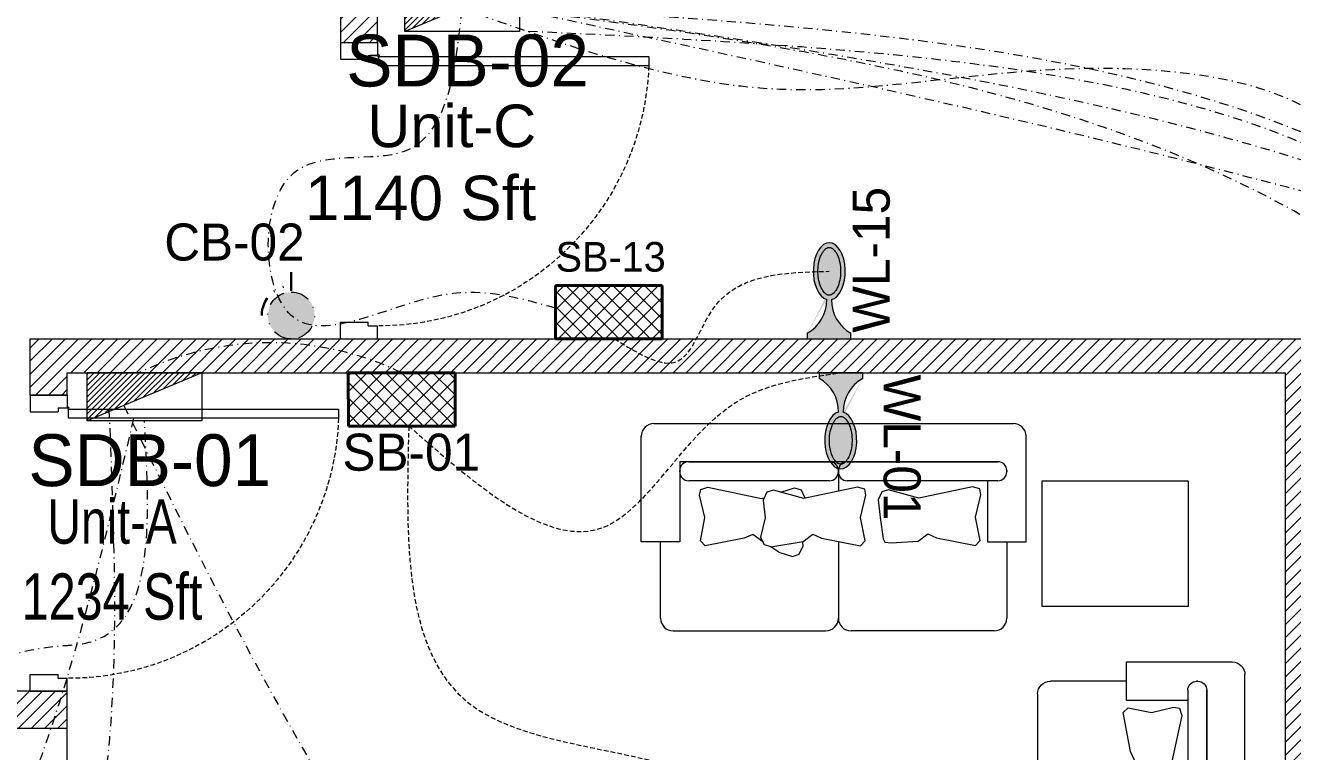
# Model space of a CAD drawing. Header units: inches. Extents: x 109699 to 44449955, y -10987 to 15824140.
# Drawn here: x 197597.2 to 197768.4, y -3867.6 to -3769.5 of the extents above; entities that cross this region are included whole.
import ezdxf

# ---------------------------------------------------------------- set-up
doc = ezdxf.new("R2010")
doc.units = ezdxf.units.IN
doc.header["$LTSCALE"] = 5
doc.header["$MEASUREMENT"] = 0
for name, pattern in [('DASHDOT', [1, 0.5, -0.25, 0, -0.25]), ('DASHED2', [0.375, 0.25, -0.125]), ('DIVIDE', [1.25, 0.5, -0.25, 0, -0.25, 0, -0.25]), ('HIDDEN', [0.375, 0.25, -0.125])]:
    doc.linetypes.add(name, pattern=pattern)
doc.layers.get('0').update_dxf_attribs({"color": 123})
for name, color, linetype, lineweight in [('@NORMAL', 7, 'Continuous', 5), ('door', 8, 'Continuous', 9), ('E-Con-Point', 5, 'DASHED2', 13), ('E-SB-Switch-Board', 106, 'Continuous', 18), ('E-Sub-Distrubtion board', 3, 'Continuous', 13), ('E-TP', 11, 'DIVIDE', 18), ('E-WL-Wall-Light', 232, 'Continuous', 15), ('ha', 252, 'Continuous', 5), ('SB', 1, 'DASHDOT', 20), ('WALL-1', 8, 'Continuous', 9), ('wll 01', 7, 'Continuous', 9)]:
    doc.layers.add(name, color=color, linetype=linetype, lineweight=lineweight)
doc.layers.add('FURNITUR', color=7, linetype='Continuous', lineweight=5, true_color=0xe8e8e8)
doc.layers.add('T', color=8, linetype='Continuous')
doc.styles.get("Standard").update_dxf_attribs({"font": 'times.ttf'})
doc.styles.add('style2', font='ARIALN.TTF', dxfattribs={"width": 0.75, "height": 3})
doc.styles.add('TEXT-3', font='arial.ttf')
doc.linetypes.add('ZIGZAG', pattern='A,0.0001,-0.2,[131,ltypeshp.shx,S=0.2,R=0,X=-0.2,Y=0],-0.4,[131,ltypeshp.shx,S=0.2,R=180,X=0.2,Y=0],-0.2', length=0.8001)

# ---------------------------------------------------------------- blocks, each defined once
blk = doc.blocks.new('Door-40')
at = {"layer": 'door', "ltscale": 0.5}
for p, q in [((0, 40), (5, 40)), ((0, 40), (0, 37.75)), ((5, 40), (5, 38.24999999999636)), ((0, 37.75), (3.75, 37.75000000000364)), ((3.75, 38.24999999999636), (3.75, 37.75000000000364)), ((3.75, 38.24999999999636), (5, 38.24999999999636)), ((0, 0), (0, 2.25)), ((0, 2.25), (3.75, 2.249999999996362)), ((3.75, 1.750000000003638), (3.75, 2.249999999996362)), ((3.75, 1.750000000003638), (5, 1.750000000003638)), ((4.010000000002037, 1.760000000002037), (4.010000000002037, 1.75)), ((5.010000000002037, 1.760000000002037), (4.010000000002037, 1.760000000002037)), ((5, 1.750000000003638), (5.010400642058812, 1.750000000007276)), ((5, 0), (5, 1.750000000003638)), ((5.135000000002037, 2.913192669428099), (5.145000000004075, 2.913192669428099)), ((5.135000000002037, 1.885000000002037), (5.135000000002037, 2.913192669428099)), ((5.145000000004075, 1.895000000000437), (5.145000000004075, 1.884599357945262)), ((0, 0), (5, 0)), ((0, 0), (5, 0))]:
    blk.add_line(p, q, dxfattribs=at)
blk.add_lwpolyline([(41.625, 3.145000000000437), (5.145000000004075, 3.145000000000437), (5.145000000004075, 1.895000000000437), (41.625, 1.895000000000437)], close=True, dxfattribs=at)
blk.add_circle((5.135000000002037, 1.760000000002037), 0.1249999999999983, dxfattribs=at)
at = {"layer": 'door', "linetype": 'HIDDEN', "ltscale": 0.5}
blk.add_arc((5.156161382139544, 1.755015969829401), 36.49531813451388, 2.182731632980644, 90.24516611661387, dxfattribs=at)
blk = doc.blocks.new('A$C677D3EAC')
at = {"layer": 'FURNITUR'}
for p, q in [((12.00479866045498, 51.95316647657546), (26.27257498371182, 51.95316647657546)), ((12.00479866045498, 46.7545977087857), (12.00479866045498, 51.95316647657546)), ((27.98757498370105, 50.23816647657532), (27.98757498370833, 1.714991515273141)), ((1.714798660454107, 49.35388209268422), (12.00479866045498, 49.35388209268422)), ((-0.0002013395424000919, 47.63888209268407), (-0.0002013395424000919, 27.05888209268414)), ((22.84257498371153, 46.7545977087857), (12.00479866045498, 46.7545977087857)), ((21.47057498371578, 46.7545977087857), (21.64207498370524, 46.7545977087857)), ((22.84257498370425, 3.799775899162796), (22.84257498370425, 46.7545977087857)), ((20.27007498366584, 26.54438209267664), (20.27007498370949, 45.55409770878578)), ((22.84257498371153, 45.55409770878578), (22.8425749836606, 26.54438209267664)), ((11.49008981315274, 43.32827631189775), (12.16517933704745, 43.96611358265636)), ((12.5027240989948, 38.07549475087126), (11.49008981315274, 43.32827631189775)), ((12.16517933704745, 43.96611358265636), (15.31559601729532, 43.36579608827378)), ((15.31559601729532, 43.36579608827378), (18.31599273014581, 44.07867291178536)), ((19.40363667030761, 42.95307747577226), (17.86593348672614, 35.7117434773545)), ((18.31599273014581, 44.07867291178536), (19.10359739428532, 43.92859380628033)), ((19.10359739428532, 43.92859380628033), (19.40363667030761, 42.95307747577226)), ((13.02779365549941, 36.91237953848213), (12.5027240989948, 38.07549475087126)), ((12.05266419680993, 35.5991841482255), (13.02779365549941, 36.91237953848213)), ((10.63983892452234, 33.38899892960671), (11.33031025100354, 34.46060119444883)), ((11.33031025100354, 34.46060119444883), (11.61261941229895, 35.30786455647831)), ((11.33031025100354, 34.46060119444883), (12.05985271719692, 30.10290950415674)), ((11.61261941229895, 35.30786455647831), (12.66275786653569, 35.83314249810883)), ((12.00544753944268, 35.43314440848462), (12.05266419680993, 35.5991841482255)), ((15.24777488336258, 35.24313066369177), (12.66275786653569, 35.83314249810883)), ((17.65718828754325, 35.51486969230791), (15.24777488336258, 35.24313066369177)), ((18.70732674178726, 34.98959175067739), (17.65718828754325, 35.51486969230791)), ((17.86593348672614, 35.7117434773545), (17.97569034616026, 35.37952664570821)), ((19.00736667657475, 34.08911497292229), (18.70732674178726, 34.98959175067739)), ((10.63983892452234, 33.38899892960671), (10.03458546302863, 31.55699145095787)), ((17.87312200711312, 29.99035017502774), (19.00736667657475, 34.08911497292229)), ((18.72337355450145, 33.1164066199799), (19.32862701599515, 31.28439914133105)), ((10.03458546302863, 31.55699145095787), (10.3346253978234, 30.65651467320276)), ((19.32862701599515, 31.28439914133105), (19.02858708120039, 30.38392236357595)), ((10.3346253978234, 30.65651467320276), (11.38476385206013, 30.13123673157224)), ((12.04650223874341, 30.18265437400623), (11.38476385206013, 30.13123673157224)), ((12.05985271719692, 30.10290950415674), (13.0349821758864, 28.78971411390012)), ((19.4108251906946, 22.74901617660998), (17.87312200711312, 29.99035017502774)), ((17.97844862696365, 29.85864442194543), (17.89591218490386, 29.87674181101283)), ((19.02858708120039, 30.38392236357595), (17.97844862696365, 29.85864442194543)), ((12.50991261938179, 27.62659890151099), (11.49727833353245, 22.3738173404854)), ((13.0349821758864, 28.78971411390012), (12.50991261938179, 27.62659890151099)), ((12.06984914469649, 25.34388209268036), (1.714798660454107, 25.34388209268491)), ((21.47057498365757, 25.34388209267672), (18.85980329597078, 25.34388209267763)), ((20.27007498370949, 3.79977589916416), (20.27007498372404, 24.1433820926768)), ((21.47057498373033, 25.34388209267672), (21.64207498372707, 25.34388209267672)), ((21.64207498366159, 25.34388209267672), (21.47057498366485, 25.34388209267672)), ((22.84257498372608, 24.1433820926768), (22.84257498370425, 3.79977589916416)), ((-0.0002013395424000919, 4.314275899168024), (-0.0002013395424000919, 23.62888209268476)), ((11.49727833353245, 22.3738173404854), (12.17236785743444, 21.73598006972588)), ((12.17236785743444, 21.73598006972588), (15.32278453768231, 22.33629756410846)), ((15.32278453768231, 22.33629756410846), (18.3231812505328, 21.62342074059688)), ((19.11078591466503, 21.77349984610191), (19.4108251906946, 22.74901617660998)), ((18.3231812505328, 21.62342074059688), (19.11078591466503, 21.77349984610191)), ((11.98386482938076, 19.06232831278612), (11.87135034790845, 18.19937131140705)), ((12.43392473156564, 19.28744697104412), (11.98386482938076, 19.06232831278612)), ((15.28969182424771, 19.71016240346398), (12.43392473156564, 19.28744697104412)), ((17.69910522842838, 19.98190143208012), (15.28969182424771, 19.71016240346398)), ((18.74924368267239, 19.4566234904496), (17.69910522842838, 19.98190143208012)), ((19.04928361745988, 18.5561467126945), (18.74924368267239, 19.4566234904496)), ((11.87135034790845, 18.19937131140705), (12.10176965808205, 14.56994124392895)), ((17.91503894799826, 14.45738191479995), (19.04928361745988, 18.5561467126945)), ((12.10176965808205, 14.56994124392895), (13.07689911677153, 13.25674585367233)), ((19.45274213157973, 7.216047916382195), (17.91503894799826, 14.45738191479995)), ((12.55182956026692, 12.0936306412832), (11.53919527441758, 6.840849080256703)), ((13.07689911677153, 13.25674585367233), (12.55182956026692, 12.0936306412832)), ((19.15270285555744, 6.240531585874123), (19.45274213157973, 7.216047916382195)), ((11.53919527441758, 6.840849080256703), (12.21428479831957, 6.203011809498093)), ((20.27007498370949, 5.198560283064126), (12.00479866045498, 5.198560283062761)), ((12.00479866045498, 5.198560283062761), (12.00479866045498, -8.484727004542947e-06)), ((12.21428479831957, 6.203011809498093), (15.36470147856744, 6.803329303880673)), ((15.36470147856744, 6.803329303880673), (18.36509819141793, 6.090452480368185)), ((18.36509819141793, 6.090452480368185), (19.15270285555744, 6.240531585874123)), ((12.00479866045498, 2.599275899167878), (1.714798660446831, 2.599275899171516)), ((21.64207498370524, 2.59927589916424), (21.47057498370123, 2.59927589916424)), ((21.47057498370123, 2.59927589916424), (21.64207498369797, 2.59927589916424)), ((12.00479866045498, -8.484727004542947e-06), (26.27257498371182, -8.484727004542947e-06))]:
    blk.add_line(p, q, dxfattribs=at)
for centre, radius, start, end in [((26.27257498370454, 50.23816647657532), 1.715, 0, 90), ((1.714798660454107, 47.63888209268407), 1.715, 90, 180), ((21.47057498371578, 45.55409770878532), 1.200500000000829, 90, 179.9999999999739), ((21.64207498371252, 45.55409770878578), 1.20049999999992, 0, 90), ((1.714798660454107, 27.05888209268414), 1.715, 180, 270), ((21.47057498366485, 26.5443820926771), 1.200500000000375, 180.0000000000261, 270), ((21.64207498366159, 26.54438209267664), 1.20049999999901, 270, 0), ((1.714798660454107, 23.62888209268476), 1.715, 90, 180), ((21.47057498373033, 24.14338209267726), 1.20049999999901, 90, 180.0000000000261), ((21.64207498372707, 24.14338209267726), 1.200499999999465, 359.999999999974, 90), ((1.714798660446831, 4.314275899171662), 1.715, 180, 270), ((21.47057498370123, 3.799775899163706), 1.200499999999465, 179.9999999999739, 270), ((21.64207498370524, 3.79977589916416), 1.20049999999992, 270, 0), ((26.27257498371182, 1.714991515273141), 1.715, 270, 0)]:
    blk.add_arc(centre, radius, start, end, dxfattribs=at)
blk = doc.blocks.new('*X78')
at = {"color": 0}
for p, q in [((10772.52612508523, 16968.54929523236), (10785.26253456552, 16981.28570471264)), ((10774.2938920382, 16968.54929523236), (10788.301575612, 16982.55697880615)), ((10776.06165899117, 16968.54929523236), (10790.67375511737, 16983.16139135856)), ((10777.82942594413, 16968.54929523236), (10790.67375511737, 16981.39362440559)), ((10767.22282422634, 16968.54929523236), (10776.14541142608, 16977.4718824321)), ((10768.9905911793, 16968.54929523236), (10779.18445247256, 16978.74315652561)), ((10770.75835813227, 16968.54929523236), (10782.22349351904, 16980.01443061913)), ((10779.5971928971, 16968.54929523236), (10790.67375511737, 16979.62585745263)), ((10781.36495985007, 16968.54929523236), (10790.67375511737, 16977.85809049966)), ((10761.91952336744, 16968.54929523236), (10767.02828828663, 16973.65806015156)), ((10763.6872903204, 16968.54929523236), (10770.06732933311, 16974.92933424507)), ((10765.45505727337, 16968.54929523236), (10773.1063703796, 16976.20060833858)), ((10783.13272680303, 16968.54929523236), (10790.67375511737, 16976.09032354669)), ((10784.900493756, 16968.54929523236), (10790.67375511737, 16974.32255659372)), ((10786.66826070897, 16968.54929523236), (10790.67375511737, 16972.55478964076)), ((10754.84845555557, 16968.54929523236), (10754.87212410071, 16968.5729637775)), ((10756.61622250854, 16968.54929523236), (10757.91116514719, 16969.84423787101)), ((10758.3839894615, 16968.54929523236), (10760.95020619367, 16971.11551196453)), ((10760.15175641447, 16968.54929523236), (10763.98924724015, 16972.38678605804)), ((10788.43602766193, 16968.54929523236), (10790.67375511737, 16970.78702268779)), ((10790.2037946149, 16968.54929523236), (10790.67375511737, 16969.01925573483))]:
    blk.add_line(p, q, dxfattribs=at)
blk = doc.blocks.new('SDB')
for p, q in [((-1.818989403545856e-12, -7.500000000003638), (17.92910589847634, 0)), ((-1.818989403545856e-12, -7.500000000003638), (0, 0)), ((0, 0), (17.92910589847634, 0)), ((17.92910589847634, 0), (17.92910589847634, -7.500000000003638)), ((-1.818989403545856e-12, -7.500000000003638), (17.92910589847634, -7.500000000003638))]:
    blk.add_line(p, q)
at = {"xscale": 0.5, "yscale": 0.5, "zscale": 0.5}
blk.add_blockref('*X78', (-5377.407771660207, -8491.774647616183), dxfattribs=at)
blk = doc.blocks.new('A$C4DCB0E22')
h = blk.add_hatch()
h.set_pattern_fill('ANSI37', color=256, scale=15, angle=90.05046403147966, style=0)
h.set_pattern_definition([(135.0504640314797, (0, 0), (-1.324656962164393, -1.326992438783809), []), (225.0504640314796, (0, 0), (1.326992438783809, -1.324656962164393), [])])
h.paths.add_polyline_path([(0.0158499618895469, -4.176303718850249e-06), (-3.779117417224143e-06, 17.9999888419976), (8.999992730033242, 18.00791571250107), (9.015846471040199, 0.007922694199763214)])
at = {"lineweight": 40}
for p, q in [((-3.779117417224143e-06, 17.9999888419976), (8.999992730033242, 18.00791571250107)), ((0.0158499618895469, -4.176303718850249e-06), (-3.779117417224143e-06, 17.9999888419976)), ((9.015846471040199, 0.007922694199763214), (8.999992730033242, 18.00791571250107)), ((0.0158499618895469, -4.176303718850249e-06), (9.015846471040199, 0.007922694199763214))]:
    blk.add_line(p, q, dxfattribs=at)
blk = doc.blocks.new('E-W-LIGHT')
at = {"linetype": 'ByBlock', "ltscale": 0.5}
h = blk.add_hatch(color=256, dxfattribs=at)
h.dxf.hatch_style = 1
h.set_gradient(color1=(255, 255, 255), color2=(255, 255, 0), name='CYLINDER')
edge = h.paths.add_edge_path()
edge.add_spline(control_points=[(-96.71110423948552, 1.235367220396483), (-96.8976251288622, 1.235367220396483), (-97.08530367817384, 1.204590695443009), (-97.49532330615068, 1.060408411101338), (-97.71769888777162, 0.9452617532663472), (-98.18859363857634, 0.6007580769133996), (-98.4360601757027, 0.3712016227401077), (-98.9274233233457, -0.2076466389563343), (-99.17095937526851, -0.5565722783421756), (-99.79256403547286, -1.649000525487912), (-100.1403411294208, -2.496475964584042), (-100.6655547252501, -4.389078901701514), (-100.8435119435345, -5.433326140728264), (-100.996858843053, -7.577941591604359), (-100.9723680002039, -8.677864733885961), (-100.7253955626443, -10.7881619923927), (-100.5027117058065, -11.79805679996582), (-99.90205506231798, -13.59089832466863), (-99.52349327352754, -14.37265162368595), (-98.79708591162027, -15.46144462183512), (-98.46289770719719, -15.83531695936959), (-97.82402795464219, -16.37320808014224), (-97.52292902289115, -16.53708124557815), (-97.0332651008719, -16.69867335386745), (-96.83300356165012, -16.72444707740215), (-96.42760539585558, -16.70413243760904), (-96.21918910161975, -16.65733367471884), (-95.75858057275782, -16.45705756399432), (-95.50712660475898, -16.30138572900886), (-94.98330090317799, -15.85001415615693), (-94.71221849052682, -15.55449414506236), (-94.18744122004225, -14.82684639582039), (-93.93399672563008, -14.39521060388152), (-93.32240182252819, -13.09860869282319), (-93.0057716383552, -12.13470487732181), (-92.57508722519842, -10.03980369670334), (-92.46055768618565, -8.90959698224412), (-92.45565766659526, -6.646794607945969), (-92.56528275998282, -5.514732191470296), (-92.98715107886524, -3.412587944823316), (-93.29985699109132, -2.443281268231641), (-93.99092435031811, -0.9549615958549695), (-94.34810290115182, -0.3877643056552464), (-95.07582621573985, 0.4836147841888085), (-95.44374809115733, 0.7854262440646148), (-96.01798165069457, 1.105607693885873), (-96.24029005175481, 1.180327462172805), (-96.53763867025813, 1.228459302029147), (-96.62438560181026, 1.235367220396483), (-96.71110423948552, 1.235367220396483)], knot_values=[0, 0, 0, 0, 0.194197829587449, 0.194197829587449, 0.388395659174898, 0.388395659174898, 0.582593488762347, 0.582593488762347, 0.776791318349796, 0.776791318349796, 1.110216687407361, 1.110216687407361, 1.443642056464925, 1.443642056464925, 1.77706742552249, 1.77706742552249, 2.110492794580054, 2.110492794580054, 2.443918163637619, 2.443918163637619, 2.701496175378678, 2.701496175378678, 2.959074187119738, 2.959074187119738, 3.169612053741, 3.169612053741, 3.380149920362263, 3.380149920362263, 3.590687786983526, 3.590687786983526, 3.801225653604789, 3.801225653604789, 4.011763520226051, 4.011763520226051, 4.360140390670959, 4.360140390670959, 4.708517261115867, 4.708517261115867, 5.056894131560775, 5.056894131560775, 5.405271002005684, 5.405271002005684, 5.69307956715584, 5.69307956715584, 5.980888132305996, 5.980888132305996, 6.192897451070847, 6.192897451070847, 6.283185307179586, 6.283185307179586, 6.283185307179586, 6.283185307179586], degree=3, periodic=0)
at = {"layer": 'E-WL-Wall-Light', "linetype": 'ByBlock', "ltscale": 0.5}
h = blk.add_hatch(color=256, dxfattribs=at)
h.dxf.hatch_style = 1
edge = h.paths.add_edge_path()
edge.add_ellipse((-96.71110423948552, -7.740473765769313), major_axis=(0, 10.71660606041263), ratio=0.559300439547623, start_angle=187.7376784571124, end_angle=531.0374031504149)
edge.add_arc((-112.001170541625, -18.46997501720373), 14.35701343791298, -60.53601194170483, 0.5736542653427819, ccw=False)
edge.add_line((-104.9392941575301, -30.97012448799713), (-104.939294157532, -33.06572841662167))
edge.add_line((-104.939294157532, -33.06572841662167), (-88.60969415754215, -33.06572841666017))
edge.add_line((-88.60969415754215, -33.06572841666017), (-88.60969415754002, -30.97012448799946))
edge.add_arc((-81.54781777344922, -18.46997501720374), 14.35701343791298, 179.559619270027, 240.5360119417236, ccw=False)
edge = h.paths.add_edge_path(flags=16)
edge.add_spline(control_points=[(-96.71110423948552, 1.235367220396483), (-96.8976251288622, 1.235367220396483), (-97.08530367817384, 1.204590695443009), (-97.49532330615068, 1.060408411101338), (-97.71769888777162, 0.9452617532663472), (-98.18859363857634, 0.6007580769133996), (-98.4360601757027, 0.3712016227401077), (-98.9274233233457, -0.2076466389563343), (-99.17095937526851, -0.5565722783421756), (-99.79256403547286, -1.649000525487912), (-100.1403411294208, -2.496475964584042), (-100.6655547252501, -4.389078901701514), (-100.8435119435345, -5.433326140728264), (-100.996858843053, -7.577941591604359), (-100.9723680002039, -8.677864733885961), (-100.7253955626443, -10.7881619923927), (-100.5027117058065, -11.79805679996582), (-99.90205506231798, -13.59089832466863), (-99.52349327352754, -14.37265162368595), (-98.79708591162027, -15.46144462183512), (-98.46289770719719, -15.83531695936959), (-97.82402795464219, -16.37320808014224), (-97.52292902289115, -16.53708124557815), (-97.0332651008719, -16.69867335386745), (-96.83300356165012, -16.72444707740215), (-96.42760539585558, -16.70413243760904), (-96.21918910161975, -16.65733367471884), (-95.75858057275782, -16.45705756399432), (-95.50712660475898, -16.30138572900886), (-94.98330090317799, -15.85001415615693), (-94.71221849052682, -15.55449414506236), (-94.18744122004225, -14.82684639582039), (-93.93399672563008, -14.39521060388152), (-93.32240182252819, -13.09860869282319), (-93.0057716383552, -12.13470487732181), (-92.57508722519842, -10.03980369670334), (-92.46055768618565, -8.90959698224412), (-92.45565766659526, -6.646794607945969), (-92.56528275998282, -5.514732191470296), (-92.98715107886524, -3.412587944823316), (-93.29985699109132, -2.443281268231641), (-93.99092435031811, -0.9549615958549695), (-94.34810290115182, -0.3877643056552464), (-95.07582621573985, 0.4836147841888085), (-95.44374809115733, 0.7854262440646148), (-96.01798165069457, 1.105607693885873), (-96.24029005175481, 1.180327462172805), (-96.53763867025813, 1.228459302029147), (-96.62438560181026, 1.235367220396483), (-96.71110423948552, 1.235367220396483)], knot_values=[0, 0, 0, 0, 0.194197829587449, 0.194197829587449, 0.388395659174898, 0.388395659174898, 0.582593488762347, 0.582593488762347, 0.776791318349796, 0.776791318349796, 1.110216687407361, 1.110216687407361, 1.443642056464925, 1.443642056464925, 1.77706742552249, 1.77706742552249, 2.110492794580054, 2.110492794580054, 2.443918163637619, 2.443918163637619, 2.701496175378678, 2.701496175378678, 2.959074187119738, 2.959074187119738, 3.169612053741, 3.169612053741, 3.380149920362263, 3.380149920362263, 3.590687786983526, 3.590687786983526, 3.801225653604789, 3.801225653604789, 4.011763520226051, 4.011763520226051, 4.360140390670959, 4.360140390670959, 4.708517261115867, 4.708517261115867, 5.056894131560775, 5.056894131560775, 5.405271002005684, 5.405271002005684, 5.69307956715584, 5.69307956715584, 5.980888132305996, 5.980888132305996, 6.192897451070847, 6.192897451070847, 6.283185307179586, 6.283185307179586, 6.283185307179586, 6.283185307179586], degree=3, periodic=0)
for p, q in [((-104.9392941575301, -30.97012448799713), (-104.939294157532, -33.06572841662167)), ((-104.939294157532, -33.06572841662167), (-88.60969415754215, -33.06572841666017)), ((-88.60969415754215, -33.06572841666017), (-88.60969415754002, -30.97012448803655))]:
    blk.add_line(p, q)
at = {"linetype": 'ByBlock', "ltscale": 0.5}
for centre, start, end in [((-112.001170541625, -18.46997501720374), 299.4639880582952, 0.5736542653427851), ((-81.54781777344922, -18.46997501720374), 179.4263457346572, 240.5360119417045)]:
    blk.add_arc(centre, 14.35701343791298, start, end, dxfattribs=at)
blk.add_ellipse((-96.71110423948552, -7.740473765769313), major_axis=(0, 10.71660606041263), ratio=0.559300439547623, start_param=3.276640619127039, end_param=9.268351136215248, dxfattribs=at)
blk.add_open_spline([(-96.71110423948552, 1.235367220396483), (-96.8976251288622, 1.235367220396483), (-97.08530367817384, 1.204590695443009), (-97.49532330615068, 1.060408411101338), (-97.71769888777162, 0.9452617532663472), (-98.18859363857634, 0.6007580769133996), (-98.4360601757027, 0.3712016227401077), (-98.9274233233457, -0.2076466389563343), (-99.17095937526851, -0.5565722783421756), (-99.79256403547286, -1.649000525487912), (-100.1403411294208, -2.496475964584042), (-100.6655547252501, -4.389078901701514), (-100.8435119435345, -5.433326140728264), (-100.996858843053, -7.577941591604359), (-100.9723680002039, -8.677864733885961), (-100.7253955626443, -10.7881619923927), (-100.5027117058065, -11.79805679996582), (-99.90205506231798, -13.59089832466863), (-99.52349327352754, -14.37265162368595), (-98.79708591162027, -15.46144462183512), (-98.46289770719719, -15.83531695936959), (-97.82402795464219, -16.37320808014224), (-97.52292902289115, -16.53708124557815), (-97.0332651008719, -16.69867335386745), (-96.83300356165012, -16.72444707740215), (-96.42760539585558, -16.70413243760904), (-96.21918910161975, -16.65733367471884), (-95.75858057275782, -16.45705756399432), (-95.50712660475898, -16.30138572900886), (-94.98330090317799, -15.85001415615693), (-94.71221849052682, -15.55449414506236), (-94.18744122004225, -14.82684639582039), (-93.93399672563008, -14.39521060388152), (-93.32240182252819, -13.09860869282319), (-93.0057716383552, -12.13470487732181), (-92.57508722519842, -10.03980369670334), (-92.46055768618565, -8.90959698224412), (-92.45565766659526, -6.646794607945969), (-92.56528275998282, -5.514732191470296), (-92.98715107886524, -3.412587944823316), (-93.29985699109132, -2.443281268231641), (-93.99092435031811, -0.9549615958549695), (-94.34810290115182, -0.3877643056552464), (-95.07582621573985, 0.4836147841888085), (-95.44374809115733, 0.7854262440646148), (-96.01798165069457, 1.105607693885873), (-96.24029005175481, 1.180327462172805), (-96.53763867025813, 1.228459302029147), (-96.62438560181026, 1.235367220396483), (-96.71110423948552, 1.235367220396483)], degree=3, knots=[0, 0, 0, 0, 0.194197829587449, 0.194197829587449, 0.388395659174898, 0.388395659174898, 0.582593488762347, 0.582593488762347, 0.776791318349796, 0.776791318349796, 1.110216687407361, 1.110216687407361, 1.443642056464925, 1.443642056464925, 1.77706742552249, 1.77706742552249, 2.110492794580054, 2.110492794580054, 2.443918163637619, 2.443918163637619, 2.701496175378678, 2.701496175378678, 2.959074187119738, 2.959074187119738, 3.169612053741, 3.169612053741, 3.380149920362263, 3.380149920362263, 3.590687786983526, 3.590687786983526, 3.801225653604789, 3.801225653604789, 4.011763520226051, 4.011763520226051, 4.360140390670959, 4.360140390670959, 4.708517261115867, 4.708517261115867, 5.056894131560775, 5.056894131560775, 5.405271002005684, 5.405271002005684, 5.69307956715584, 5.69307956715584, 5.980888132305996, 5.980888132305996, 6.192897451070847, 6.192897451070847, 6.283185307179586, 6.283185307179586, 6.283185307179586, 6.283185307179586], dxfattribs=at)
blk = doc.blocks.new('A$C153D03E5')
h = blk.add_hatch(color=256)
h.dxf.hatch_style = 1
h.paths.add_polyline_path([(7.480940248729894, 10.19624448716058, 1), (13.79817868099053, 10.19624448716058, 1)])
at = {"lineweight": 30}
blk.add_line((7.314697132096626, 10.19624448716058), (4.654807265877025, 10.19624448716058), dxfattribs=at)
blk.add_arc((10.63955946486385, 10.19624448716058), 3.989834799322901, 90, 180, dxfattribs=at)
for start, end in [(0, 180), (180, 0)]:
    blk.add_arc((10.63955946486021, 10.19624448716058), 3.158619216130319, start, end)

msp = doc.modelspace()

# ---------------------------------------------------------------- hatches: boundary and pattern name
at = {"layer": '@NORMAL'}
h = msp.add_hatch(dxfattribs=at)
h.set_pattern_fill('ANSI31', scale=10, angle=-7.63333123551244e-14, style=0)
h.set_pattern_definition([(44.99999999999989, (144081.319087721, 2531126.378694011), (-0.8838834764831833, 0.8838834764831855), [])])
h.paths.add_polyline_path([(197539.899175335, -3859.423710075467), (197539.899175335, -3864.423710075467), (197602.8991645195, -3864.423710075467), (197602.8991645195, -3859.423710075467)])
at = {"layer": 'ha'}
h = msp.add_hatch(dxfattribs=at)
h.set_pattern_fill('ANSI31', scale=10, angle=-7.63333123551244e-14, style=0)
h.set_pattern_definition([(44.99999999999989, (144081.319087721, 2531118.532228567), (-0.8838834764831833, 0.8838834764831855), [])])
h.paths.add_polyline_path([(198070.1268214599, -3758.839933129753), (198017.9539269053, -3758.839933129753), (198017.9539269053, -3744.923710079658), (198012.9539269053, -3744.923710079658), (198012.9539269053, -3758.839933129753), (197880.9547300677, -3758.839933129753), (197880.9547300677, -3675.007487029097), (197875.9547300677, -3675.007487029097), (197875.9547300677, -3758.839933129753), (197644.7829029232, -3758.839933130219), (197644.7829029232, -3755.847732289023), (197639.7826393247, -3755.847732289023), (197639.7822857437, -3771.840327756274), (197644.7822550147, -3771.840327756274), (197644.7822550147, -3763.83970088398), (197893.6159703916, -3763.83970088398), (197893.6159703916, -3841.423186646569), (197898.6153224825, -3841.423228396829), (197898.6159703916, -3763.839933130219), (198030.12682146, -3763.839933129753), (198030.12682146, -3773.522297506481), (198030.12682146, -3775.131821604706), (198035.12682146, -3775.131821604706), (198035.1269705493, -3768.839702074443), (198070.1268214599, -3768.840164185063)])
h = msp.add_hatch(dxfattribs=at)
h.set_pattern_fill('ANSI31', scale=10, angle=-7.63333123551244e-14, style=0)
h.set_pattern_definition([(44.99999999999984, (180288.0057856818, 2542407.827886132), (-0.8838834764831834, 0.8838834764831853), [])])
h.paths.add_polyline_path([(197602.8991645195, -3816.42304529136), (197597.8991645195, -3816.42304529136), (197597.8991645195, -3819.423710076864), (197602.8991645195, -3819.423710076398)])
h.paths.add_polyline_path([(197767.355062056, -3811.840779205113), (197597.8991645195, -3811.840779204647), (197597.8991645195, -3816.42304529136), (197767.355062056, -3816.423045291825)])
h.paths.add_polyline_path([(197772.3550503701, -3811.840779205113), (197767.355062056, -3811.840779205579), (197767.355062056, -3816.423045291825), (197767.355062056, -3882.423710080124), (197772.3552303748, -3882.423710080124)])

# ---------------------------------------------------------------- linework, layer by layer
at = {"layer": '@NORMAL', "color": 252, "linetype": 'ZIGZAG', "ltscale": 20, "true_color": 0x939598}
msp.add_line((197602.8991645195, -3985.72345026981, -0.1214475790987706), (197602.8991645194, -3864.423710076398, 0.3808791535724367), dxfattribs=at)
at = {"layer": 'E-Con-Point', "ltscale": 0.5}
for points in [[(197676.7885925571, -3811.8402943639, 0.9674905318219587), (197685.3938556972, -3814.815626614974), (197690.1830777559, -3807.669716475605, 0.4364655181209459), (197705.7829137187, -3802.720392798667, 0.8694577949552524)], [(197649.006601606, -3823.618718571038, 0.4639286351000993), (197675.3076295076, -3837.26426509723), (197692.8793725971, -3820.600295131346), (197707.3552879187, -3816.423414036042, 0.3408526539748209)], [(197649.0066016059, -3823.618718571037, 0.4639286351000993), (197657.2866070804, -3861.151584462426), (197694.4875327302, -3874.409404425871), (197701.0756909682, -3905.990502399512, 0.3789004475038382)]]:
    msp.add_spline(points, degree=3, dxfattribs=at)
at = {"layer": 'FURNITUR', "elevation": 0.0857903163960998}
msp.add_lwpolyline([(197734.5092645262, -3830.99697408013), (197754.2543381073, -3830.99697408013), (197754.2543381073, -3847.993992429487), (197734.5092645262, -3847.993992429487)], close=True, dxfattribs=at)
at = {"layer": 'SB', "ltscale": 0.5}
msp.add_arc((197630.3093627901, -3853.217548373239, 0.4141384589004397), 40.85058093070754, 64.26945021551022, 115.6144444931939, dxfattribs=at)
for points in [[(197668.8169671732, -3807.699124476644, 0.9690121314997668), (197653.9436113497, -3805.871282564258), (197633.1392042826, -3808.682122047349, 0.9719249963973411), (197633.5500358305, -3789.378042916494), (197648.4418651843, -3786.479135871046, -0.6602858289636688), (197656.2290074438, -3767.080870901016, 1.357551479428487)], [(197656.0726986742, -3767.146257082517, 1.357551479428487), (197697.689132652, -3778.041054269677), (197745.7386850306, -3775.336370540659), (197775.9335323124, -3786.019584580252, 0.2853377421193635), (197775.9562709463, -3811.836535367574, 0.2853377421193635)], [(197989.6610044281, -3983.209568172122, 0.1632158499592506), (197976.1758059472, -3927.034237340882), (197977.5715159678, -3903.701200256921, 0.1632158499592506), (197930.5596672372, -3907.84110864258), (197789.8831267526, -3809.238325008799, -0.04026317985090747), (197657.3859443963, -3766.596907718881, 1.357551479428487)], [(197881.2644607783, -4186.028690765797), (197891.8199864449, -4080.199614006546), (197881.8357134167, -4035.807421842273), (197841.7655084135, -3904.515938993271), (197801.9862207855, -3805.549522001664), (197663.9766229787, -3767.080870901016, 1.357551479428487)], [(197980.0878817234, -4185.083061786114), (197978.4243535664, -4143.988326652499), (197966.3155351148, -4108.438481427784), (197980.8807668286, -4040.216146375065, 0.291434139944613), (197915.2544462807, -3991.310191272347), (197845.8532069354, -3839.400657011567, -0.06870740550734084), (197663.9766229787, -3767.080870901016, 1.357551479428487)], [(197905.8271170369, -3837.785668118087, 0.5581817325667089), (197801.4653390001, -3800.952412839739), (197663.9766229787, -3767.437604111836, 1.282405094839117)], [(197881.1340260809, -4020.812039774747, 0.1632158499592506), (197805.3479061482, -3948.529165001721), (197797.1541386672, -3808.44742920795), (197664.6411289501, -3770.300202675098, 1.357551479428487)], [(197610.5358249425, -3820.829062258625, 0.513718811299759), (197651.6573010109, -3893.752843450642), (197718.3655898244, -3995.036417779196), (197720.2119170034, -4066.007952093791)], [(197611.8489093807, -3822.568710075933, 0.4977477072171211), (197565.1973857855, -3914.785707790208, 0.0857903163960998), (197475.2076875254, -3943.542020776342, 0.0857903163960998), (197452.6140558891, -3990.730028472373, 0.1503338891205033)], [(197608.5183844082, -3821.31871007594, 0.513718811299759), (197591.0303669889, -3913.656568940762, -0.1354039120339558), (197561.7762184104, -3942.596258577996, 0.0857903163960998), (197552.5582481045, -3990.717106937953, -0.1880818783024498)], [(197586.9713239443, -3864.430053407325, -32.69304122032321), (197602.2351218888, -3853.275303763435, 0.7190525646970723), (197604.9269225719, -3853.007022211501, 0.4808791535724914), (197613.3186251564, -3822.90591512111, 0.513718811299759)]]:
    msp.add_spline(points, degree=3, dxfattribs=at)
at = {"layer": 'WALL-1'}
for p, q in [((197597.8983613572, -3811.840779205113, 1.021719878405676), (197772.3550503673, -3811.839707034434, 0.7754495905603598)), ((197597.8991645195, -3819.423710075933, 0.2572652921863181), (197597.8991645195, -3811.840779199991, 0.2532861304395126)), ((197597.8991645195, -3819.423710075933, 0.5777598420810293), (197597.8991645195, -3811.840779199991, 0.6014133655021006)), ((197602.8983613572, -3816.424056004062, 0.5174916322853917), (197767.355062056, -3816.42304529136, 0.2853377421193635)), ((197602.8991645195, -3819.423710075933, 0.2572652921863146), (197602.8991645195, -3816.424055999405, 0.2556912162845997)), ((197602.8991645195, -3819.423710075933, 0.4951974570001951), (197602.8991645195, -3816.424055999405, 0.4522474997497383)), ((197767.355062056, -3816.42304529136, 0.3853377421193649), (197767.355062056, -3882.423710079192, 0.4617963558181089)), ((197602.8991645195, -3819.423710075933, 0.4808791535724914), (197597.8991645195, -3819.423710075933, 0.4808791535724914))]:
    msp.add_line(p, q, dxfattribs=at)
at = {"layer": 'WALL-1', "elevation": 1.257551479397208}
msp.add_lwpolyline([(197639.7826393247, -3755.847732289023), (197639.7822857437, -3771.840327756274), (197644.7822550147, -3771.840327756274), (197644.7822550147, -3763.83970088398)], dxfattribs=at)
at = {"layer": 'WALL-1', "elevation": -32.79304122032321}
msp.add_lwpolyline([(197539.899175335, -3864.423710075467), (197602.8991645195, -3864.423710075467), (197602.8991645195, -3859.423710075467), (197539.899175335, -3859.423710075467)], close=True, dxfattribs=at)

# ---------------------------------------------------------------- block references
at = {"layer": 'door', "xscale": -1, "rotation": 180}
msp.add_blockref('Door-40', (197639.7822857439, -3771.840327756274, 0.9180251364327816), dxfattribs=at)
at = {"layer": 'E-SB-Switch-Board', "xscale": 0.8002315484918654, "yscale": 0.8002315484918654, "zscale": 0.8002315484918654}
for p, rotation in [((197683.2247737368, -3811.840549734878, 0.9690121315043108), 89.99999999999999), ((197655.2526335621, -3823.625900929231, 0.4639286351000994), 90)]:
    msp.add_blockref('A$C4DCB0E22', p, dxfattribs=dict(at, rotation=rotation))
at = {"layer": 'E-Sub-Distrubtion board', "xscale": 0.86425007233629, "yscale": 0.86425007233629, "zscale": 0.86425007233629, "rotation": 180}
for p in [(197663.9766229787, -3770.321808672279, 1.357551479428487), (197621.0662406913, -3822.90591512111, 0.513718811299759)]:
    msp.add_blockref('SDB', p, dxfattribs=at)
at = {"layer": 'E-TP', "xscale": -1, "rotation": 90}
msp.add_blockref('A$C153D03E5', (197643.3354487698, -3798.042562582489, 0.9719249963973411), dxfattribs=at)
at = {"layer": 'E-WL-Wall-Light', "xscale": 0.3601041968213394, "yscale": 0.3601041968213394, "zscale": 0.3601041968213394}
msp.add_blockref('E-W-LIGHT', (197740.608991411, -3799.933008737954, 0.8694577949552524), dxfattribs=at)
at = {"layer": 'E-WL-Wall-Light', "xscale": 0.3601041968213394, "yscale": 0.3601041968213394, "zscale": 0.3601041968213394, "rotation": 180}
msp.add_blockref('E-W-LIGHT', (197672.5063864273, -3828.330521609829, 0.3408526539748209), dxfattribs=at)
at = {"layer": 'FURNITUR', "rotation": 89.9998409479728}
msp.add_blockref('A$C677D3EAC', (197732.3518389058, -3851.265551944058, 0.0857903163960998), dxfattribs=at)
at = {"layer": 'FURNITUR', "xscale": -1, "rotation": 180.0003181040544}
msp.add_blockref('A$C677D3EAC', (197733.9185471302, -3855.466300275437, 0.0857903163960998), dxfattribs=at)
at = {"layer": 'WALL-1', "color": 7, "xscale": -1, "rotation": 180}
msp.add_blockref('Door-40', (197597.8991645198, -3819.423710075933, 0.4808791535724914), dxfattribs=at)

# ---------------------------------------------------------------- texts
at = {"layer": 'E-SB-Switch-Board', "width": 24.08470202641911, "attachment_point": 1}
for s, insert, char_height in [('{\\fCentury Gothic|b0|i0|c0|p34;SB-13}', (197668.8323222796, -3798.761748797106, 0.5296904334774766), 4), ('{\\fCentury Gothic|b0|i0|c0|p34;SB-01}', (197640.0495869567, -3824.642172867523), 5)]:
    msp.add_mtext(s, dxfattribs=dict(at, insert=insert, char_height=char_height))
at = {"layer": 'E-Sub-Distrubtion board', "char_height": 7, "width": 24.08470202641911, "attachment_point": 1}
for s, insert in [('{\\fCentury Gothic|b0|i0|c0|p34;SDB-02}', (197640.5564269237, -3770.761140175098, 1.357551479428487)), ('{\\fCentury Gothic|b0|i0|c0|p34;SDB-01}', (197597.6460446363, -3824.72415287393, 0.513718811299759))]:
    msp.add_mtext(s, dxfattribs=dict(at, insert=insert))
at = {"layer": 'E-TP', "insert": (197615.9918835507, -3801.338176676664, 0.9719249963973411), "char_height": 5, "width": 24.08470202641911, "attachment_point": 7}
msp.add_mtext('{\\fCentury Gothic|b0|i0|c0|p34;CB-02}', dxfattribs=at)
at = {"layer": 'E-WL-Wall-Light', "char_height": 5, "width": 24.08470202641911, "attachment_point": 9}
for s, insert, rotation in [('{\\fCentury Gothic|b0|i0|c0|p34;WL-15}', (197714.0109363715, -3791.323097795862, 0.8694577949552524), 89.99999999999987), ('{\\fCentury Gothic|b0|i0|c0|p34;WL-01}', (197713.0497998811, -3836.351351260024, 0.3408526539748209), 270)]:
    msp.add_mtext(s, dxfattribs=dict(at, insert=insert, rotation=rotation))
at = {"layer": 'T', "lineweight": 35, "insert": (197608.9393488282, -3849.846712639208, 0.4808791535724914), "char_height": 5, "width": 44.92537410357909, "attachment_point": 8, "style": 'style2'}
msp.add_mtext('{\\fArial|b0|i0|c162|p34;\\H1.2x;\\PUnit-A\\H1.042x;\\P12\\fArial|b0|i0|c0|p34;34\\fArial|b0|i0|c162|p34; Sft}', dxfattribs=at)
at = {"layer": 'wll 01', "lineweight": 30, "insert": (197666.2073277168, -3795.895262451171, 0.0857903163960998), "char_height": 4.8, "width": 80.40303804183776, "attachment_point": 9, "style": 'TEXT-3'}
msp.add_mtext('{\\H1.2x;\\C251;\\c6710371;\\PUnit-C\\H1.042x;\\P1140 Sft}', dxfattribs=at)

doc.saveas('drawing.dxf')
